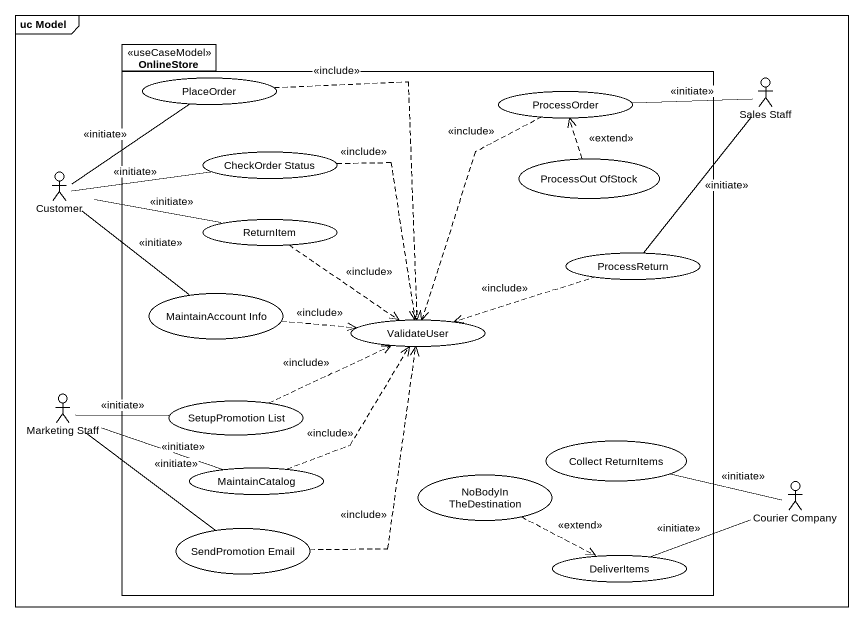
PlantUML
@startuml
mainframe uc Model
package OnlineStore <<useCaseModel>> {
  usecase PlaceOrder
  usecase ProcessOrder
  usecase "CheckOrder Status" as CheckOrder_Status
  usecase "ProcessOut OfStock" as ProcessOut_OfStock
  usecase ReturnItem
  usecase ProcessReturn
  usecase "MaintainAccount Info" as MaintainAccount_Info
  usecase ValidateUser
  usecase "SetupPromotion List" as SetupPromotion_List
  usecase "Collect ReturnItems" as Collect_ReturnItems
  usecase MaintainCatalog
  usecase "NoBodyIn TheDestination" as NoBodyIn_TheDestination
  usecase "SendPromotion Email" as SendPromotion_Email
  usecase DeliverItems
}
actor "Sales Staff" as Sales_Staff
actor Customer
actor "Marketing Staff" as Marketing_Staff
actor "Courier Company" as Courier_Company
PlaceOrder -- Customer : <<initiate>>
PlaceOrder ..> ValidateUser : <<include>>
ProcessOrder -right- Sales_Staff : <<initiate>>
ProcessOrder ..> ValidateUser : <<include>>
CheckOrder_Status -left- Customer : <<initiate>>
CheckOrder_Status ..> ValidateUser : <<include>>
ProcessOut_OfStock .up.> ProcessOrder : <<extend>>
ReturnItem -left- Customer : <<initiate>>
ReturnItem ..> ValidateUser : <<include>>
ProcessReturn -up- Sales_Staff : <<initiate>>
ProcessReturn .left.> ValidateUser : <<include>>
MaintainAccount_Info -up- Customer : <<initiate>>
MaintainAccount_Info .right.> ValidateUser : <<include>>
SetupPromotion_List .right.> ValidateUser : <<include>>
SetupPromotion_List -left- Marketing_Staff : <<initiate>>
Collect_ReturnItems -right- Courier_Company : <<initiate>>
MaintainCatalog .up.> ValidateUser : <<include>>
MaintainCatalog -left- Marketing_Staff : <<initiate>>
NoBodyIn_TheDestination .right.> DeliverItems : <<extend>>
SendPromotion_Email .up.> ValidateUser : <<include>>
SendPromotion_Email -up- Marketing_Staff : <<initiate>>
DeliverItems -right- Courier_Company : <<initiate>>
@enduml
